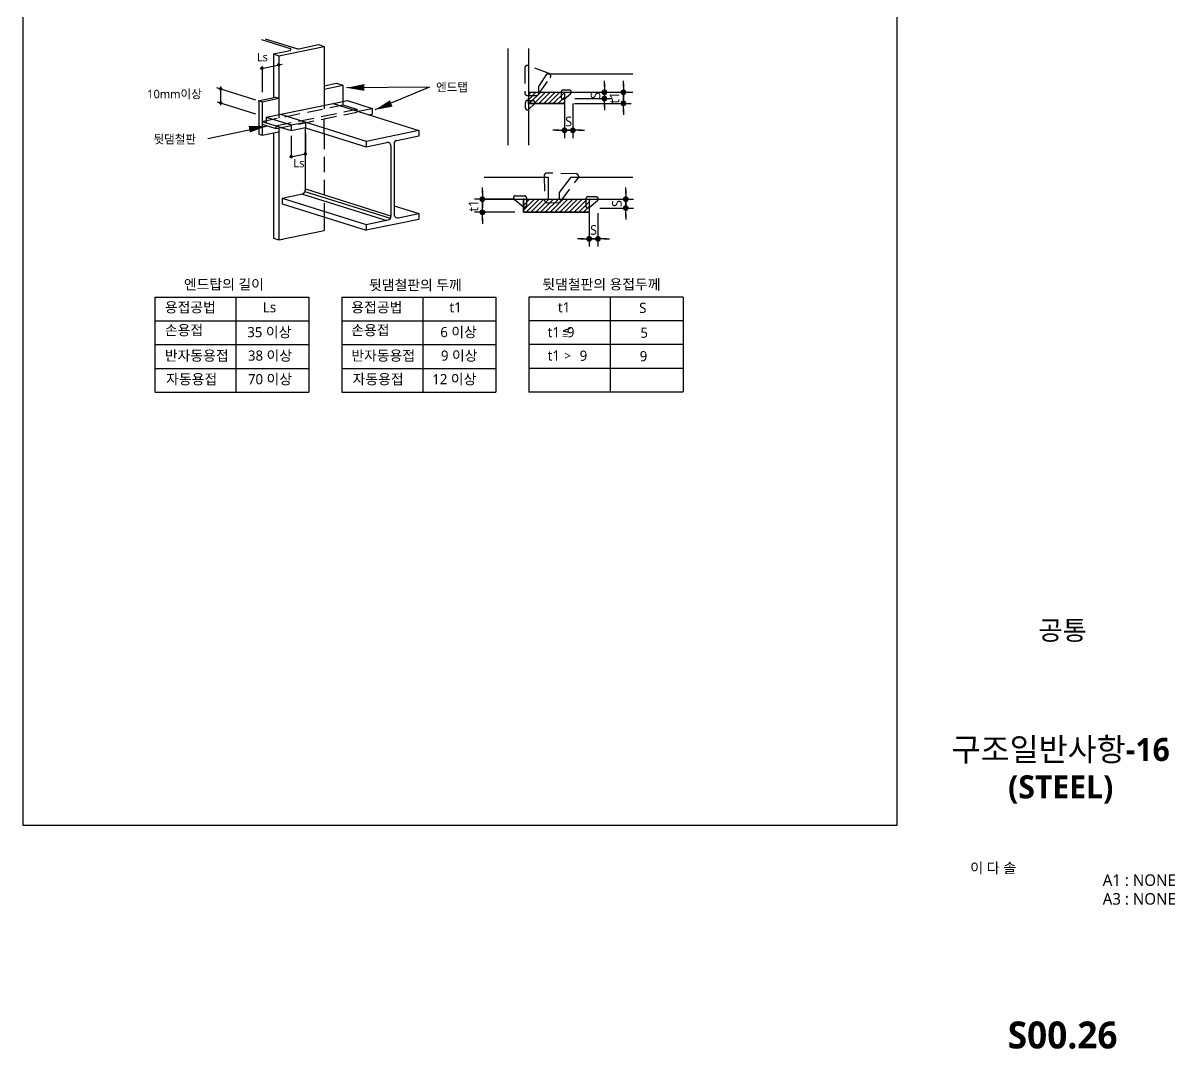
# Model space of a CAD drawing. Header units: millimetres. Extents: x 4573 to 501064, y -176100 to -4304.
# Drawn here: x 302976 to 332864, y -175263 to -148642 of the extents above; entities that cross this region are included whole.
import ezdxf
from ezdxf.enums import TextEntityAlignment as Align

# ---------------------------------------------------------------- set-up
doc = ezdxf.new("R2010")
doc.units = ezdxf.units.MM
doc.header["$LTSCALE"] = 800
doc.linetypes.add('HIDDENX2', pattern=[0.75, 0.5, -0.25])
doc.layers.get('Defpoints').update_dxf_attribs({"color": 147})
for name, color, linetype in [('2', 6, 'Continuous'), ('4', 4, 'Continuous'), ('AA-XXXX-DIMS', 7, 'Continuous'), ('DIM', 7, 'Continuous'), ('HID', 7, 'HIDDENX2'), ('SHT', 5, 'Continuous'), ('T1', 4, 'Continuous'), ('TEX', 3, 'Continuous'), ('TEXT', 3, 'Continuous'), ('TITLE', 7, 'Continuous'), ('WAL', 7, 'Continuous')]:
    doc.layers.add(name, color=color, linetype=linetype)
doc.styles.add('XR-SHEET-맑은고딕', font='malgun.ttf')
doc.styles.add('맑은고딕', font='malgun.ttf')
doc.styles.add('맑은고딕B', font='malgunbd.ttf')
doc.styles.add('스타일1', font='malgun.ttf')
doc.dimstyles.new('SKIT(내부)', dxfattribs={"dimscale": 100, "dimtxt": 2.5, "dimasz": 1.5, "dimexe": 2, "dimexo": 0.8, "dimgap": 1, "dimtad": 1, "dimdec": 0, "dimzin": 0, "dimdsep": 46, "dimtxsty": 'XR-SHEET-맑은고딕', "dimblk1": 'DOTK', "dimblk2": 'DOTK', "dimsah": 1, "dimcen": 1.8, "dimclrt": 3, "dimadec": 0, "dimazin": 0, "dimtfac": 1, "dimtdec": 0, "dimtix": 1, "dimtmove": 2, "dimatfit": 3, "dimldrblk": 'DOTK', "dimfxl": 2, "dimtolj": 1, "dimtzin": 0, "dimarcsym": 0})

# ---------------------------------------------------------------- blocks, each defined once
blk = doc.blocks.new('*X566')
at = {"color": 0}
for p, q in [((35493, 10744), (35706, 10958)), ((35497, 10889), (35565, 10958)), ((35520, 10630), (35848, 10958)), ((35661, 10630), (35989, 10957)), ((35803, 10630), (36130, 10957)), ((35944, 10630), (36272, 10957)), ((36085, 10630), (36413, 10957)), ((36227, 10630), (36548, 10951)), ((36368, 10630), (36548, 10810)), ((36510, 10630), (36548, 10668)), ((35336, 7759), (35378, 7801)), ((35336, 7618), (35519, 7801)), ((35336, 7476), (35661, 7801)), ((35417, 7416), (35802, 7801)), ((35559, 7416), (35943, 7801)), ((35700, 7416), (36085, 7801)), ((35841, 7416), (36226, 7801)), ((35983, 7416), (36368, 7801)), ((36124, 7416), (36509, 7801)), ((36266, 7416), (36651, 7801)), ((36407, 7416), (36792, 7801)), ((36549, 7416), (36933, 7801)), ((36690, 7416), (37075, 7801)), ((36831, 7416), (37216, 7801)), ((36973, 7416), (37280, 7723)), ((37114, 7416), (37280, 7581)), ((37256, 7416), (37280, 7440))]:
    blk.add_line(p, q, dxfattribs=at)
blk = doc.blocks.new('DOTK')
at = {"layer": 'AA-XXXX-DIMS'}
blk.add_line((-1.5, 0), (1.5, 0), dxfattribs=at)
at = {"layer": 'AA-XXXX-DIMS', "const_width": 0.5}
blk.add_lwpolyline([(-0.25, 0, 1), (0.25, 0, 1)], format="xyb", close=True, dxfattribs=at)
blk = doc.blocks.new('*D623')
at = {"color": 0, "lineweight": -2, "transparency": 16777216}
for p, q in [((318059, -150289), (318059, -150139)), ((317295, -150439), (318259, -150439)), ((317295, -150603), (318259, -150603)), ((318059, -150603), (318059, -150439)), ((318059, -150753), (318059, -150903))]:
    blk.add_line(p, q, dxfattribs=at)
at = {"layer": 'Defpoints', "color": 0, "transparency": 16777216}
for p in [(317215, -150439), (317215, -150603), (318059, -150439)]:
    blk.add_point(p, dxfattribs=at)
at = {"color": 0, "lineweight": -2, "transparency": 16777216, "xscale": 150, "yscale": 150, "zscale": 150}
for p, rotation in [((318059, -150439), 270), ((318059, -150603), 90)]:
    blk.add_blockref('DOTK', p, dxfattribs=dict(at, rotation=rotation))
at = {"color": 3, "transparency": 16777216, "insert": (317830, -150521), "char_height": 250, "attachment_point": 5, "rotation": 90, "style": 'XR-SHEET-맑은고딕'}
blk.add_mtext('\\A1;S', dxfattribs=at)
blk = doc.blocks.new('*D624')
at = {"color": 0, "lineweight": -2, "transparency": 16777216}
for p, q in [((318553, -150289), (318553, -150139)), ((317284, -150439), (318753, -150439)), ((318553, -150726), (318553, -150439)), ((317284, -150726), (318753, -150726)), ((318553, -150876), (318553, -151026))]:
    blk.add_line(p, q, dxfattribs=at)
at = {"layer": 'Defpoints', "color": 0, "transparency": 16777216}
for p in [(317204, -150439), (318553, -150439), (317204, -150726)]:
    blk.add_point(p, dxfattribs=at)
at = {"color": 0, "lineweight": -2, "transparency": 16777216, "xscale": 150, "yscale": 150, "zscale": 150}
for p, rotation in [((318553, -150439), 270), ((318553, -150726), 90)]:
    blk.add_blockref('DOTK', p, dxfattribs=dict(at, rotation=rotation))
at = {"color": 3, "transparency": 16777216, "insert": (318323, -150582), "char_height": 250, "attachment_point": 5, "rotation": 90, "style": 'XR-SHEET-맑은고딕'}
blk.add_mtext('\\A1;t1', dxfattribs=at)
blk = doc.blocks.new('*D625')
at = {"color": 0, "lineweight": -2, "transparency": 16777216}
for p, q in [((317025, -150728), (317025, -151626)), ((317242, -150728), (317242, -151626)), ((316875, -151426), (316725, -151426)), ((317025, -151426), (317242, -151426)), ((317392, -151426), (317542, -151426))]:
    blk.add_line(p, q, dxfattribs=at)
at = {"layer": 'Defpoints', "color": 0, "transparency": 16777216}
for p in [(317025, -150648), (317242, -150648), (317242, -151426)]:
    blk.add_point(p, dxfattribs=at)
at = {"color": 0, "lineweight": -2, "transparency": 16777216, "xscale": 150, "yscale": 150, "zscale": 150}
blk.add_blockref('DOTK', (317025, -151426), dxfattribs=at)
at = {"color": 0, "lineweight": -2, "transparency": 16777216, "xscale": 150, "yscale": 150, "zscale": 150, "rotation": 180}
blk.add_blockref('DOTK', (317242, -151426), dxfattribs=at)
at = {"color": 3, "transparency": 16777216, "insert": (317133, -151197), "char_height": 250, "attachment_point": 5, "style": 'XR-SHEET-맑은고딕'}
blk.add_mtext('\\A1;S', dxfattribs=at)
blk = doc.blocks.new('*D626')
at = {"color": 0, "lineweight": -2, "transparency": 16777216}
for p, q in [((317665, -153568), (317665, -154442)), ((317894, -153577), (317894, -154442)), ((317515, -154242), (317365, -154242)), ((317665, -154242), (317894, -154242)), ((318044, -154242), (318194, -154242))]:
    blk.add_line(p, q, dxfattribs=at)
at = {"layer": 'Defpoints', "color": 0, "transparency": 16777216}
for p in [(317665, -153488), (317894, -153497), (317894, -154242)]:
    blk.add_point(p, dxfattribs=at)
at = {"color": 0, "lineweight": -2, "transparency": 16777216, "xscale": 150, "yscale": 150, "zscale": 150}
blk.add_blockref('DOTK', (317665, -154242), dxfattribs=at)
at = {"color": 0, "lineweight": -2, "transparency": 16777216, "xscale": 150, "yscale": 150, "zscale": 150, "rotation": 180}
blk.add_blockref('DOTK', (317894, -154242), dxfattribs=at)
at = {"color": 3, "transparency": 16777216, "insert": (317779, -154013), "char_height": 250, "attachment_point": 5, "style": 'XR-SHEET-맑은고딕'}
blk.add_mtext('\\A1;S', dxfattribs=at)
blk = doc.blocks.new('*D627')
at = {"color": 0, "lineweight": -2, "transparency": 16777216}
for p, q in [((318615, -153063), (318615, -152913)), ((317950, -153213), (318815, -153213)), ((318615, -153443), (318615, -153213)), ((317941, -153443), (318815, -153443)), ((318615, -153593), (318615, -153743))]:
    blk.add_line(p, q, dxfattribs=at)
at = {"layer": 'Defpoints', "color": 0, "transparency": 16777216}
for p in [(317870, -153213), (318615, -153213), (317861, -153443)]:
    blk.add_point(p, dxfattribs=at)
at = {"color": 0, "lineweight": -2, "transparency": 16777216, "xscale": 150, "yscale": 150, "zscale": 150}
for p, rotation in [((318615, -153213), 270), ((318615, -153443), 90)]:
    blk.add_blockref('DOTK', p, dxfattribs=dict(at, rotation=rotation))
at = {"color": 3, "transparency": 16777216, "insert": (318386, -153328), "char_height": 250, "attachment_point": 5, "rotation": 90, "style": 'XR-SHEET-맑은고딕'}
blk.add_mtext('\\A1;S', dxfattribs=at)
blk = doc.blocks.new('*D628')
at = {"color": 0, "lineweight": -2, "transparency": 16777216}
for p, q in [((314894, -153063), (314894, -152913)), ((315735, -153213), (314694, -153213)), ((314894, -153554), (314894, -153213)), ((315735, -153554), (314694, -153554)), ((314894, -153704), (314894, -153854))]:
    blk.add_line(p, q, dxfattribs=at)
at = {"layer": 'Defpoints', "color": 0, "transparency": 16777216}
for p in [(314894, -153213), (315815, -153213), (315815, -153554)]:
    blk.add_point(p, dxfattribs=at)
at = {"color": 0, "lineweight": -2, "transparency": 16777216, "xscale": 150, "yscale": 150, "zscale": 150}
for p, rotation in [((314894, -153213), 270), ((314894, -153554), 90)]:
    blk.add_blockref('DOTK', p, dxfattribs=dict(at, rotation=rotation))
at = {"color": 3, "transparency": 16777216, "insert": (314664, -153383), "char_height": 250, "attachment_point": 5, "rotation": 90, "style": 'XR-SHEET-맑은고딕'}
blk.add_mtext('\\A1;t1', dxfattribs=at)
blk = doc.blocks.new('TITLE')
at = {"layer": 'TITLE', "style": '스타일1'}
for tag, height, p in [('동명칭', 6, (776.77, -457.26)), ('SCALE-A1', 3, (797.5, -522)), ('SCALE-A3', 3, (797.5, -527)), ('DATA', 3, (797.5, -540))]:
    blk.add_attdef(tag, text='', height=height, dxfattribs=at).set_placement(p, align=Align.MIDDLE)
for tag, height, p in [('TITLE1', 6, (776.5, -479.4)), ('TITLE4', 6, (776.5, -484.39)), ('TITLE2', 6, (776.5, -489)), ('TITLE5', 6, (776.5, -493.99)), ('TITLE3', 6, (776.5, -498.7)), ('NAME-1', 3, (760.16, -517.5)), ('NAME-2', 3, (760.16, -526.5)), ('A0.00', 7, (776.5, -561))]:
    blk.add_attdef(tag, text='', height=height, dxfattribs=at).set_placement(p, align=Align.MIDDLE_CENTER)

msp = doc.modelspace()

# ---------------------------------------------------------------- linework, layer by layer
at = {"layer": '2'}
for p, q in [((313525, -150310.1), (311372.7, -150323.2)), ((313525, -150310.1), (312103.8, -150895.8)), ((307772.3, -151640), (309295.1, -151318.2))]:
    msp.add_line(p, q, dxfattribs=at)
for points in [[(311372.7, -150323.2, 0, 175.8, 0), (311829.9, -150314.1, 175.8, 175.8, 0)], [(312103.8, -150895.8, 0, 175.8, 0), (312529.4, -150728.5, 175.8, 175.8, 0)], [(309295.1, -151318.2, 0, 175.8, 0), (308844.7, -151397.2, 175.8, 175.8, 0)]]:
    msp.add_lwpolyline(points, format="xyseb", dxfattribs=at)
at = {"layer": '4'}
for p, q in [((309163.1, -149070.6), (309906.8, -149303.9)), ((309258.7, -149049.8), (310069.5, -149304.2)), ((309472.2, -149443.4), (309904.2, -149354.9)), ((309614.6, -149490.6), (310790.3, -149249.8)), ((310135.5, -149307.6), (310643, -149203.6)), ((310643, -149203.6), (310790.3, -149249.8)), ((310790.3, -149249.8), (310790.3, -150774.9)), ((309467.3, -149444.4), (309614.6, -149490.6)), ((309472.2, -149443.4), (309472.2, -150577)), ((309614.6, -149490.6), (309614.6, -151015.7)), ((310790.3, -150271), (311111, -150205.3)), ((310790.3, -150354.2), (311271.4, -150255.6)), ((311111, -150205.3), (311271.4, -150255.6)), ((311271.4, -150255.6), (311271.4, -150679.4)), ((309078.6, -150657.6), (309525.7, -150566.1)), ((309176.8, -150684.6), (309614.6, -150595)), ((309523.8, -150566.5), (309614.6, -150595)), ((309086, -150656.1), (309176.8, -150684.6)), ((309092.1, -150661.7), (309092.1, -151524.3)), ((309176.8, -150684.6), (309176.8, -151553.1)), ((309285.2, -151083.2), (311021.2, -150727.6)), ((311021.2, -150730.7), (311390.7, -150655)), ((311021.2, -150730.7), (313248.4, -151429.4)), ((311390.7, -150655), (312037.9, -150858)), ((311667.5, -150933.4), (312037.9, -150858)), ((312037.9, -150858), (312037.9, -151007.3)), ((309176.8, -151194.5), (309285.1, -151172.4)), ((309176.8, -151194.5), (309537.7, -151307.7)), ((309285.1, -151083.1), (309285.1, -151228.5)), ((309285.1, -151083.1), (309931.6, -151285.9)), ((309285.1, -151228.5), (309931.6, -151431.3)), ((309654.8, -151007.5), (311881.9, -151706.2)), ((309931.6, -151285.9), (310301.9, -151210.5)), ((310301.9, -151210.5), (310301.9, -151359.8)), ((311948.6, -151021.6), (312037.9, -151003.4)), ((309092.1, -151524.3), (309176.8, -151550.9)), ((309176.8, -151269.7), (309537.7, -151382.9)), ((309176.8, -151553.1), (309614.6, -151463.4)), ((309472.2, -151492.6), (309472.2, -154224.2)), ((309531.5, -151309), (309531.5, -151384.2)), ((309531.5, -151381), (309682.7, -151353.2)), ((309614.6, -151367.2), (309614.6, -154268.8)), ((309931.6, -151285.9), (309931.6, -151431.3)), ((309931.6, -151431.3), (310301.9, -151355.9)), ((310294.3, -151357.5), (310294.3, -152989.6)), ((310301.9, -151359.8), (311881.9, -151855.4)), ((311881.9, -151706.2), (313248.4, -151426.3)), ((313242.5, -151427.5), (313248.4, -151429.4)), ((313248.4, -151429.4), (313248.4, -151574.7)), ((311881.9, -151706.2), (311881.9, -151851.6)), ((311881.9, -151851.6), (312415.9, -151742.2)), ((312521.4, -151828.3), (312521.4, -153664.2)), ((312603.5, -151775.5), (312603.5, -153611.4)), ((312673.8, -151689.4), (313248.4, -151571.7)), ((310290.7, -153014.6), (312502.1, -153708.3)), ((310301.8, -152947.9), (312513.2, -153641.7)), ((309699, -153183.3), (310224, -153075.8)), ((309701.2, -153182.8), (311881.9, -153867)), ((309701.2, -153182.8), (309701.2, -153332.1)), ((310201.8, -153070.1), (312413.3, -153763.9)), ((309701.2, -153332.1), (311881.9, -154016.2)), ((312603.5, -153387.8), (313242.5, -153588.3)), ((312709.1, -153697.5), (313248.4, -153587.1)), ((313242.5, -153588.3), (313248.4, -153590.1)), ((313248.4, -153590.1), (313248.4, -153735.5)), ((310790.3, -153673.8), (310790.3, -154028.3)), ((311881.9, -154012.3), (313248.4, -153732.5)), ((311881.9, -153867), (312451.2, -153750.4)), ((311881.9, -153867), (311881.9, -154012.3)), ((309472.2, -154224.2), (309614.6, -154268.8)), ((309614.6, -154268.8), (310790.3, -154028.3)), ((309614.6, -154268.8), (309712.6, -154248.8)), ((306392.4, -155756.8), (310393.7, -155756.8)), ((306392.4, -155756.8), (306392.4, -158203.7)), ((308499.1, -155756.8), (308499.1, -158203.7)), ((310393.7, -155756.8), (310393.7, -158218.5)), ((311246.3, -155756.8), (315247.6, -155756.8)), ((311246.3, -155756.8), (311246.3, -158219.7)), ((313353, -155756.8), (313353, -158219.7)), ((315247.6, -155756.8), (315247.6, -158219.7)), ((316100.2, -155756.8), (316100.2, -158218.5)), ((320101.5, -155756.8), (316100.2, -155756.8)), ((318206.9, -155756.8), (318206.9, -158203.7)), ((320101.5, -155756.8), (320101.5, -158203.7)), ((306392.4, -156372.2), (310393.7, -156372.2)), ((311246.3, -156372.2), (315247.6, -156372.2)), ((320101.5, -156372.2), (316100.2, -156372.2)), ((306392.4, -156987.7), (310393.7, -156987.7)), ((311246.3, -156987.7), (315247.6, -156987.7)), ((320101.5, -156987.7), (316100.2, -156987.7)), ((306392.4, -157603.1), (310393.7, -157603.1)), ((311246.3, -157603.1), (315247.6, -157603.1)), ((320101.5, -157603.1), (316100.2, -157603.1)), ((306392.4, -158218.5), (310393.7, -158218.5)), ((311246.3, -158218.5), (315247.6, -158218.5)), ((320101.5, -158218.5), (316100.2, -158218.5))]:
    msp.add_line(p, q, dxfattribs=at)
for centre, radius, start, end in [((309898.9, -149329.1), 26.4, 281.57484, 72.58268), ((310109, -149178.4), 131.9, 252.58268, 281.57484), ((310105.8, -149241.9), 70.3, 252.58268, 281.57484), ((310103.5, -149287.2), 26.4, 252.58268, 281.57484), ((312433.5, -151828.3), 87.9, 0, 101.57484), ((312691.4, -151775.5), 87.9, 101.57484, 180), ((310206.4, -152989.6), 87.9, 281.57484, 0), ((312691.4, -153611.4), 87.9, 180, 281.57484), ((312433.5, -153664.2), 87.9, 281.57484, 0)]:
    msp.add_arc(centre, radius, start, end, dxfattribs=at)
at = {"layer": 'DIM'}
for p, q in [((309125.8, -149826.6), (309697.7, -149709.5)), ((309176.8, -149773.3), (309176.8, -150438.4)), ((307998.9, -150315.1), (309011.3, -150636.6)), ((308099.8, -150292.5), (308099.8, -150776.3)), ((308011.5, -150683.6), (309011.3, -151001.2)), ((310301.9, -151503.7), (310301.9, -152079.6)), ((309931.6, -151567.5), (309931.6, -152143)), ((309931.6, -152112.9), (310301.9, -152037.5))]:
    msp.add_line(p, q, dxfattribs=at)
at = {"layer": 'DIM', "const_width": 44}
for points in [[(309588.4, -149726, 1), (309632.3, -149726, 1)], [(309152.8, -149812.2, 1), (309196.8, -149812.2, 1)], [(308080.7, -150348.2, 1), (308124.7, -150348.2, 1)], [(308080.7, -150711.9, 1), (308124.7, -150711.9, 1)], [(309909, -152109.4, 1), (309953, -152109.4, 1)], [(310277.6, -152032.9, 1), (310321.5, -152032.9, 1)]]:
    msp.add_lwpolyline(points, format="xyb", close=True, dxfattribs=at)
at = {"layer": 'HID'}
for p, q in [((315991.7, -149813.1), (315991.7, -150449.5)), ((316624.3, -149954.1), (316087.3, -149747.4)), ((316352.8, -150490.1), (316656.5, -150060.3)), ((316062, -150519.8), (316295.4, -150519.8)), ((316938.5, -150434.6), (316938.5, -150564.6)), ((317149.5, -150381.9), (316991.2, -150381.9)), ((317024.7, -150605.3), (317183, -150475.4)), ((309176.8, -151194.5), (311271.4, -150765.5)), ((309537.7, -151307.7), (311632.3, -150878.8)), ((310790.3, -150774.9), (310790.3, -150870.3)), ((311271.4, -150679.4), (311271.4, -150765.5)), ((311271.4, -150765.5), (311632.3, -150878.8)), ((311633.2, -150878), (311633.2, -150953.7)), ((316010.1, -150838.9), (316010.1, -150702.8)), ((316064.3, -150650.1), (316204.4, -150654.1)), ((316239.1, -150745.2), (316099, -150877.3)), ((309537.7, -151382.9), (311633.2, -150953.7)), ((309614.6, -151015.7), (309614.6, -151105.6)), ((310790.3, -151523.4), (310790.3, -151128.1)), ((310790.3, -151513), (310790.3, -153673.8)), ((316498.1, -152606.7), (316505.6, -153234.7)), ((317325.4, -152557.1), (316570.5, -152535.5)), ((316922.2, -153269.7), (317379.3, -152670.1)), ((315951.7, -153411), (315717.7, -153221.8)), ((315749.8, -153128.1), (315983.8, -153123.1)), ((316037.6, -153175.8), (316037.6, -153370)), ((316577.6, -153304.2), (316867.9, -153297.4)), ((317580.5, -153202), (317575.7, -153385)), ((317851, -153155.5), (317634.4, -153150.7)), ((317661.5, -153427.5), (317882.9, -153249.3))]:
    msp.add_line(p, q, dxfattribs=at)
for centre, radius, start, end in [((316062, -149813.1), 70.3, 68.95678, 180), ((316599.1, -150019.7), 70.3, 324.75167, 68.95678), ((316062, -150449.5), 70.3, 180, 270), ((316295.4, -150449.5), 70.3, 270, 324.75167), ((316991.2, -150434.6), 52.8, 90, 180), ((316991.2, -150564.6), 52.8, 180, 309.37767), ((317149.5, -150434.6), 52.8, 309.37767, 90), ((316062.8, -150702.8), 52.8, 88.36294, 180), ((316062.8, -150838.9), 52.8, 180, 313.32381), ((316202.9, -150706.8), 52.8, 313.32381, 88.36294), ((316568.4, -152605.9), 70.3, 88.36294, 180.68186), ((317323.4, -152627.4), 70.3, 322.68269, 88.36294), ((315750.9, -153180.8), 52.8, 91.21924, 231.03577), ((315984.9, -153175.8), 52.8, 0, 91.21924), ((316575.9, -153233.9), 70.3, 180.68186, 271.33262), ((316866.3, -153227.1), 70.3, 271.33262, 322.68269), ((317633.3, -153203.4), 52.8, 88.72659, 178.49301), ((317849.9, -153208.2), 52.8, 308.8197, 88.72659), ((315984.9, -153370), 52.8, 231.03577, 0), ((317628.4, -153386.4), 52.8, 178.49301, 308.8197)]:
    msp.add_arc(centre, radius, start, end, dxfattribs=at)
at = {"layer": 'TEX'}
msp.add_lwpolyline([(325650, -124681.5), (325650, -169460.3), (302975.8, -169460.3), (302975.8, -124681.5)], close=True, dxfattribs=at)
at = {"layer": 'TEXT'}
for p, q in [((317174.9, -156568.1), (316990.3, -156629.6)), ((316990.3, -156629.6), (317174.9, -156669.1))]:
    msp.add_line(p, q, dxfattribs=at)
at = {"layer": 'WAL'}
for p, q in [((315552.8, -149304.9), (315552.8, -151807.2)), ((316094.2, -149304.9), (316094.2, -151807.2)), ((316570.5, -149960.9), (316347.9, -150286.2)), ((316570.5, -149960.9), (318801.1, -149960.9)), ((316347.9, -150286.2), (316347.9, -150438.5)), ((316111.1, -150438.5), (318801.1, -150438.5)), ((317024.7, -150438.5), (317024.7, -150726.1)), ((316094.2, -150726.1), (317024.7, -150726.1)), ((314943.7, -152638), (316601.7, -152638)), ((316601.7, -152638), (316601.7, -153213.3)), ((317189.6, -152638), (316889.3, -153038)), ((317189.6, -152638), (318801.1, -152638)), ((314943.7, -153213.3), (316601.7, -153213.3)), ((315958.8, -153196.4), (315958.8, -153551.7)), ((316601.7, -153213.3), (316889.3, -153213.3)), ((316889.3, -153038), (316889.3, -153213.3)), ((316889.3, -153213.3), (318801.1, -153213.3)), ((317667.6, -153213.3), (317667.6, -153551.7)), ((315958.8, -153551.7), (317667.6, -153551.7))]:
    msp.add_line(p, q, dxfattribs=at)
for points in [[(316101.5, -150437.4), (317024.7, -150438.5), (317024.7, -150726.1), (316094.2, -150726.1)], [(315958.8, -153213.3), (317667.6, -153213.3), (317667.6, -153551.7), (315958.8, -153551.7)]]:
    msp.add_lwpolyline(points, close=True, dxfattribs=at)

# ---------------------------------------------------------------- block references
at = {"layer": '2', "xscale": 0.87916872464574, "yscale": 0.87916872464574, "zscale": 0.87916872464574}
msp.add_blockref('*X566', (284892.4, -160071.4), dxfattribs=at)
at = {"layer": 'TEXT'}
ref = msp.add_blockref('TITLE', (252300, -178200), dxfattribs=dict(at, xscale=100, yscale=100, zscale=100))
ref.add_attrib('TITLE2', '구조일반사항-16', dxfattribs={"layer": 'SHT', "color": 4, "height": 600, "style": '맑은고딕B'}).set_placement((329900, -167491.4), align=Align.MIDDLE_CENTER)
ref.add_attrib('TITLE3', '(STEEL)', dxfattribs={"layer": 'SHT', "color": 4, "height": 600, "style": '맑은고딕B'}).set_placement((329900, -168461.8), align=Align.MIDDLE_CENTER)
ref.add_attrib('NAME-1', '이 다 솔', dxfattribs={"color": 3, "height": 270, "style": '맑은고딕'}).set_placement((327550, -170566.7), align=Align.MIDDLE_LEFT)
ref.add_attrib('SCALE-A1', 'A1 : NONE', dxfattribs={"layer": 'SHT', "color": 3, "height": 300, "style": '맑은고딕'}).set_placement((331939.1, -170882.8), align=Align.MIDDLE)
ref.add_attrib('SCALE-A3', 'A3 : NONE', dxfattribs={"layer": 'SHT', "color": 3, "height": 300, "style": '맑은고딕'}).set_placement((331939.1, -171369.2), align=Align.MIDDLE)
ref.add_attrib('A0.00', 'S00.26', dxfattribs={"layer": 'SHT', "color": 4, "height": 700, "style": '맑은고딕B'}).set_placement((329950, -174900), align=Align.MIDDLE_CENTER)

# ---------------------------------------------------------------- texts
at = {"layer": 'DIM', "style": 'XR-SHEET-맑은고딕'}
for s, p in [('Ls', (309041.1, -149635.5)), ('10mm이상', (306198.3, -150595)), ('Ls', (309991.3, -152386.7))]:
    msp.add_text(s, height=219.79, dxfattribs=at).set_placement(p)
at = {"layer": 'T1', "color": 0, "style": 'XR-SHEET-맑은고딕'}
for s, p in [('엔드탭', (313692.2, -150417.6)), ('뒷댐철판', (306359.9, -151768.1))]:
    msp.add_text(s, height=219.79, dxfattribs=at).set_placement(p)
at = {"layer": 'TEXT', "style": 'XR-SHEET-맑은고딕'}
for s, height, p in [('엔드탑의 길이', 263.75, (307149.8, -155554.8)), ('뒷댐철판의 두께', 263.75, (311952.9, -155571.7)), ('뒷댐철판의 용접두께', 263.75, (316448.7, -155554.8)), ('용접공법', 263.75, (306655.4, -156149.7)), ('Ls', 263.75, (309198.5, -156149.7)), ('용접공법', 263.75, (311493.7, -156149.7)), ('t1', 263.75, (314038.7, -156149.7)), ('t1', 263.75, (316853.7, -156149.7)), ('S', 263.8, (318962.7, -156165)), ('손용접', 263.75, (306655.4, -156743.4)), ('35 이상', 263.75, (308794, -156794.1)), ('손용접', 263.75, (311493.7, -156743.4)), ('6 이상', 263.75, (313801.9, -156794.1)), ('t1  9', 263.75, (316587.2, -156795.3)), ('5', 263.8, (318993.2, -156809.4)), ('=', 219.8, (316964.3, -156857.9)), ('반자동용접', 263.75, (306655.4, -157403.6)), ('38 이상', 263.75, (308810.9, -157403.6)), ('반자동용접', 263.75, (311493.7, -157403.6)), ('9 이상', 263.75, (313818.8, -157403.6)), ('t1', 263.75, (316587.2, -157401.5)), ('>', 219.8, (317026.2, -157384.9)), ('9', 263.8, (317418.5, -157405.8)), ('9', 263.8, (318976.3, -157418.9)), ('자동용접', 263.75, (306689.2, -158015.4)), ('70 이상', 263.75, (308810.9, -158015.4)), ('자동용접', 263.75, (311527.6, -158015.4)), ('12 이상', 263.75, (313593.3, -158015.4))]:
    msp.add_text(s, height=height, dxfattribs=at).set_placement(p)
at = {"layer": 'TEXT', "style": '맑은고딕B'}
msp.add_text('공통', height=500, dxfattribs=at).set_placement((329949.2, -164400), align=Align.MIDDLE_CENTER)

# ---------------------------------------------------------------- dimensions: what is measured, and where the dimension line sits
for base, p1, p2, text, picture, middle in [((318552.6, -150438.5, 0), (317204.4, -150726.1, 0), (317204.4, -150438.5, 0), 't1', '*D624', (318322.9, -150582.3, 0)), ((318058.8, -150438.5, 0), (317214.5, -150602.9, 0), (317214.5, -150438.5, 0), 'S', '*D623', (317829.6, -150520.7, 0)), ((314894.1, -153213.3, 0), (315814.9, -153553.6, 0), (315814.9, -153213.3, 0), 't1', '*D628', (314664.4, -153383.4, 0)), ((318615.4, -153213.3, 0), (317861.1, -153443.2, 0), (317870.3, -153213.3, 0), 'S', '*D627', (318386.2, -153328.2, 0))]:
    dim = msp.add_linear_dim(base=base, p1=p1, p2=p2, angle=90, text=text, dimstyle='SKIT(내부)')
    dim.commit()
    dim.dimension.update_dxf_attribs({"geometry": picture, "text_midpoint": middle})
for base, p1, p2, picture, middle in [((317241.6, -151426.5, 0), (317024.7, -150647.8, 0), (317241.6, -150647.8, 0), '*D625', (317133.1, -151197.3, 0)), ((317894.4, -154242.4, 0), (317664.5, -153488.2, 0), (317894.4, -153497.4, 0), '*D626', (317779.5, -154013.3, 0))]:
    dim = msp.add_linear_dim(base=base, p1=p1, p2=p2, text='S', dimstyle='SKIT(내부)')
    dim.commit()
    dim.dimension.update_dxf_attribs({"geometry": picture, "text_midpoint": middle})

doc.saveas('drawing.dxf')
